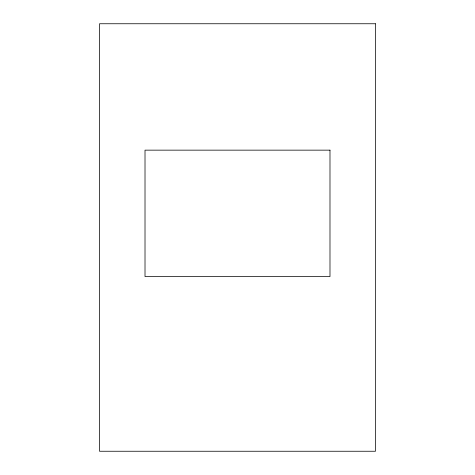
<?xml version="1.0" encoding="UTF-8"?>
<svg xmlns="http://www.w3.org/2000/svg" width="475" height="475" viewBox="0 0 475 475"><rect width="100%" height="100%" fill="white"/><g stroke="black" fill="none" stroke-linecap="round" stroke-linejoin="round"><path stroke-width="0.71" d="M375.464 23.75L99.536 23.75L99.536 451.25L375.464 451.25L375.464 23.75M329.988 150.148L145.012 150.148L145.012 276.551L329.988 276.551L329.988 150.148"/></g></svg>
